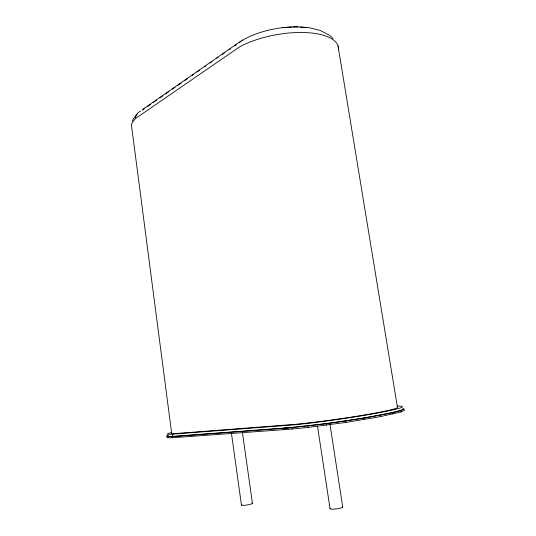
<?xml version="1.0" encoding="UTF-8"?>
<svg xmlns="http://www.w3.org/2000/svg" width="536" height="536" viewBox="0 0 536 536"><rect width="100%" height="100%" fill="white"/><g stroke="black" fill="none" stroke-linecap="round" stroke-linejoin="round"><path stroke-width="0.8" d="M132.312 121.23L133.477 118.697L137.31 113.625M140.687 111.026A12.536 10.298 50.4 0 0 135.387 118.556L131.936 123.066A50.284 16.891 -7 0 0 131.769 127.561L171.661 433.282A52.655 2.345 -8.5 0 0 172.518 433.778L295.852 424.278A62.377 3.283 -8.1 0 0 360.326 415.675A62.377 3.283 -8.1 0 0 397.484 407.548L338.042 45.949M142.804 109.324L242.58 39.905M142.181 110.228L144.231 108.801M147.655 106.416L150.395 104.507M153.135 102.604L156.559 100.219M159.976 97.84L162.716 95.931M165.457 94.028L168.88 91.643M172.304 89.257L175.038 87.355M177.778 85.445L181.202 83.067M184.625 80.681L187.359 78.772M192.156 75.442L193.523 74.484M196.947 72.105L199.687 70.196M204.477 66.859L205.844 65.908M209.951 63.047L212.008 61.62M216.799 58.283L218.165 57.332M222.273 54.471L224.329 53.044M229.12 49.707L230.487 48.749M234.601 45.895L236.651 44.461M135.407 118.563L239.625 46.873A59.087 23.249 -10.2 0 1 303.135 32.495A59.087 23.249 -10.2 0 1 338.491 48.984M239.358 42.592L241.314 41.272M242.62 40.388L244.577 39.068A50.049 20.261 -10.3 0 1 291.611 26.974M168.358 435.467L166.843 436.043L166.984 437.135L167.835 437.751L172.445 437.745L292.334 429.035L308.314 427.38L345.948 422.395L380.527 416.606L401.042 411.923L404.231 410.429L404.017 409.122L402.972 408.6M284.067 429.658L283.866 428.304L326.478 423.701L364.192 418.08L392.794 412.666L400.821 410.589L404.017 409.122M171.822 432.452A56.789 2.526 -8.5 0 0 168.418 434.435L292.562 424.974A67.288 3.538 -8.1 0 0 375.267 413.45A67.288 3.538 -8.1 0 0 397.169 406.067M166.843 436.043L167.694 436.639L172.297 436.619L291.839 427.708M282.191 27.678L295.899 26.8M296.348 26.813L308.937 27.664L320.046 30.338L330.109 35.624L333.05 38.579M173.229 436.451L168.498 436.391A56.977 2.673 -8.5 0 1 167.647 435.808M400.821 410.589L401.042 411.923M392.794 412.666L393.015 414.027M380.305 415.226L380.527 416.606M364.192 418.08L364.413 419.474M345.727 420.988L345.948 422.395M329.975 424.264L342.718 507.029M326.478 423.701L326.699 425.102M317.473 426.013L330.049 508.671M308.106 425.993L308.314 427.38M292.133 427.668L292.334 429.035M242.399 432.23L252.409 503.257M231.411 433.088L241.448 505.12M172.297 436.619L172.512 437.745M167.694 436.639L167.835 437.751M293.159 26.921A50.049 20.261 -10.3 0 1 297.983 26.921M300.475 27.021A50.049 20.261 -10.3 0 1 306.016 27.503M402.998 409.122A67.509 3.739 -8.1 0 1 362.845 418.087A67.509 3.739 -8.1 0 1 292.777 427.386L173.054 436.364A1.193 1.065 -87.5 0 1 172.954 434.374M252.02 503.11A5.595 0.811 -8.7 0 1 246.962 505.006A5.595 0.811 -8.7 0 1 241.823 504.644M342.511 506.781A6.392 1.059 -7.7 0 1 336.3 508.932A6.392 1.059 -7.7 0 1 330.297 508.363"/></g></svg>
